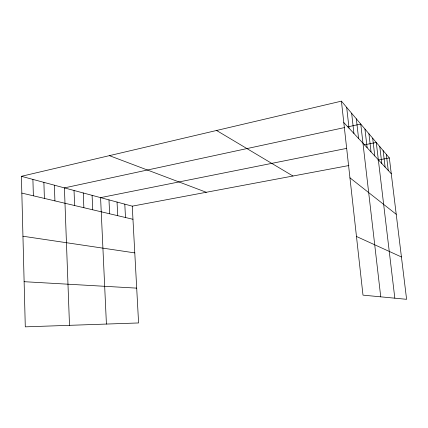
<?xml version="1.0" encoding="UTF-8"?>
<svg xmlns="http://www.w3.org/2000/svg" width="428" height="428" viewBox="0 0 428 428"><rect width="100%" height="100%" fill="white"/><g stroke="black" fill="none" stroke-linecap="round" stroke-linejoin="round"><path stroke-width="0.64" d="M21.4 176.309L132.252 206.157L138.586 322.953L25.289 326.848L21.4 176.309L341.416 101.152L389.341 157.943L406.6 299.311L362.992 295.138L341.416 101.152M344.583 127.555L64.419 187.892L69.497 325.328M347.82 126.859L360.756 124.072L380.738 296.834M346.707 148.372L100.58 197.629L106.417 324.06M364.164 144.878L376.271 142.454L394.825 298.182M132.252 206.157L348.943 165.518M377.908 160.088L389.341 157.943M24.123 281.694L136.698 288.135M22.946 236.229L134.788 252.895M21.833 193.092L132.964 219.28M109.386 155.642L206.296 192.274M356.465 236.475L401.432 256.971M216.563 130.476L292.961 176.02M349.944 177.823L396.221 214.289M343.796 122.558L391.272 173.736M386.307 154.347L388.266 170.499M383.124 150.576L385.12 167.107M379.78 146.617L381.813 163.539M372.686 138.207L374.789 155.969M368.92 133.739L371.055 151.945M364.945 129.037L367.122 147.703M356.331 118.829L358.589 138.501M351.65 113.276L353.945 133.499M346.685 107.396L349.023 128.191M124.794 204.151L125.495 217.52M117.042 202.059L117.727 215.691M108.974 199.887L109.648 213.786M92.09 195.345L92.726 209.8M83.251 192.964L83.867 207.714M74.033 190.481L74.627 205.536M54.383 185.19L54.918 200.893M43.886 182.36L44.394 198.41M32.903 179.407L33.379 195.815"/></g></svg>
